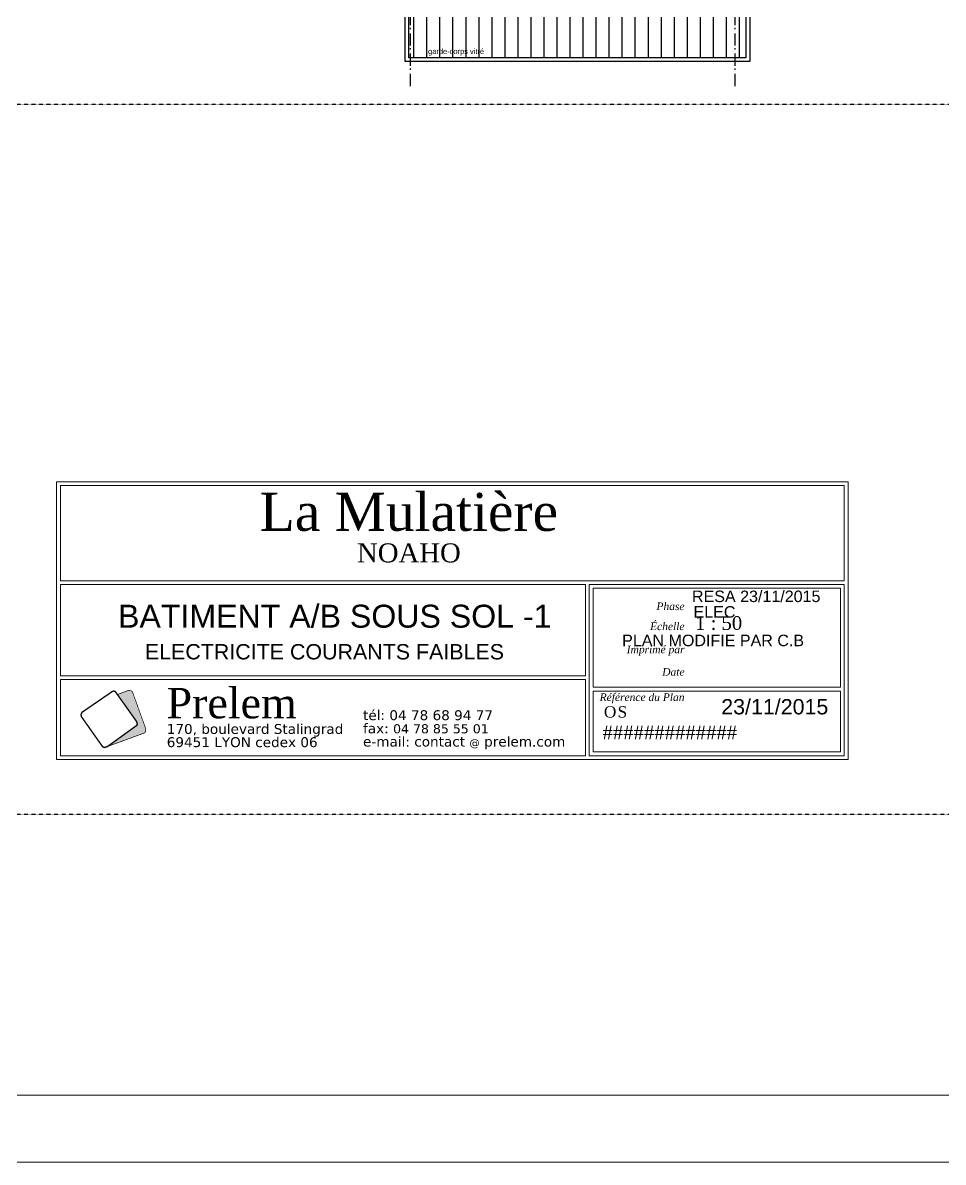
# Model space of a CAD drawing. Header units: centimetres. Extents: x -35664 to 50682, y -23001 to 23705.
# Drawn here: x 9910 to 11112, y 1881 to 3368 of the extents above; entities that cross this region are included whole.
import ezdxf
from ezdxf.enums import TextEntityAlignment as Align

# ---------------------------------------------------------------- set-up
doc = ezdxf.new("R2010")
doc.units = ezdxf.units.CM
doc.linetypes.add('Style de ligne -1', pattern=[0.41664, 0.20828, -0.20836])
doc.linetypes.add('Style de ligne -6', pattern=[1.04164, 0.625, -0.20828, 0.06943, -0.13893])
for name, color, linetype in [('B GÈnÈral_Hatch', 252, 'Continuous'), ('B Général', 252, 'Continuous'), ('C ANNOTATIONS-axes horizontaux', 252, 'Style de ligne -1'), ('C ANNOTATIONS-prestations', 252, 'Continuous'), ('C ANNOTATIONS-texte', 252, 'Continuous')]:
    doc.layers.add(name, color=color, linetype=linetype)
doc.layers.add('prlm-ZCARTOUCHE', color=181, linetype='Continuous', lineweight=13)
doc.styles.add('Arial', font='arial.ttf')
doc.styles.add('Eurostile', font='Eurosti.TTF')
doc.styles.add('Eurostile (bold)', font='Eurostib.TTF')
doc.styles.add('prlm-georgia', font='georgia.ttf', dxfattribs={"height": 1.8})
doc.styles.add('prlm-verdana', font='verdana.ttf', dxfattribs={"height": 0.9})
doc.styles.get("Standard").update_dxf_attribs({"font": 'isocp.shx', "height": 15})

# ---------------------------------------------------------------- blocks, each defined once
blk = doc.blocks.new('B 90.Balcon')
at = {"layer": 'B GÈnÈral_Hatch', "linetype": 'Continuous'}
h = blk.add_hatch(dxfattribs=at)
h.set_pattern_fill('H_BARDAGE V 150', color=256, style=0, pattern_type=2)
h.set_pattern_definition([(90, (0, 0), (17, 0), [])])
h.paths.add_polyline_path([(-220, 110), (220, 110), (220, -85), (-220, -85)])
at = {"layer": 'B Général', "linetype": 'Continuous', "flags": 128}
for points in [[(-225, 110), (225, 110), (225, -90), (-225, -90)], [(-220, 110), (220, 110), (220, -85), (-220, -85)]]:
    blk.add_lwpolyline(points, close=True, dxfattribs=at)
at = {"layer": 'C ANNOTATIONS-prestations', "line_spacing_factor": 0.894142, "style": 'Eurostile'}
for s, insert, char_height, attachment_point in [('balcon 8,6m{\\H0.6667x;\\S2 ^ ;}', (47.2, 38.6), 9.412, 3), ('platelage bois', (-32.3, 25), 7.059, 1), ('garde-corps vitré', (-194.9, -73.1), 7.059, 1)]:
    blk.add_mtext(s, dxfattribs=dict(at, insert=insert, char_height=char_height, attachment_point=attachment_point))
blk = doc.blocks.new('B 90.Groupe-21-1')
at = {"layer": 'C ANNOTATIONS-texte', "char_height": 11.765, "line_spacing_factor": 0.894142, "style": 'Eurostile (bold)'}
for s, insert, width, attachment_point in [('T3{\\fEurostile|b0|i0|c0|p0; }B {\\fEurostile|b0|i0|c0|p0;- S106}', (10063.8, 4280.2), 243.313, 3), ('T2{\\fEurostile|b0|i0|c0|p0; }B {\\fEurostile|b0|i0|c0|p0;- S105}', (9484.5, 4247.3), 186.201, 2), ('T2{\\fEurostile|b0|i0|c0|p0; }B {\\fEurostile|b0|i0|c0|p0;- S104}', (9093.6, 4209.6), 138.434, 1), ('T3{\\fEurostile|b0|i0|c0|p0; }B {\\fEurostile|b0|i0|c0|p0;- S107}', (10063.8, 4190.5), 219.796, 3), ('T3{\\fEurostile|b0|i0|c0|p0; }B {\\fEurostile|b0|i0|c0|p0;- S102}', (9138.9, 3133.3), 123.296, 2)]:
    blk.add_mtext(s, dxfattribs=dict(at, insert=insert, width=width, attachment_point=attachment_point))
at = {"layer": 'C ANNOTATIONS-texte', "char_height": 11.765, "rotation": 90, "line_spacing_factor": 0.894142, "style": 'Eurostile (bold)'}
for s, insert, width, attachment_point in [('T2{\\fEurostile|b0|i0|c0|p0; }B{\\fEurostile|b0|i0|c0|p0; - S103}', (9095.8, 3611.9), 155.611, 2), ('T3{\\fEurostile|b0|i0|c0|p0; }B{\\fEurostile|b0|i0|c0|p0; - S101}', (9131.7, 3244.8), 143.133, 1)]:
    blk.add_mtext(s, dxfattribs=dict(at, insert=insert, width=width, attachment_point=attachment_point))
blk = doc.blocks.new('cartouche_BET')
at = {"layer": 'prlm-ZCARTOUCHE'}
blk.add_hatch(color=0, dxfattribs=at).paths.add_polyline_path([(10.04, 4.46), (10.1, 4.2), (10.05, 4), (6.22, 1.23), (11.06, 3), (11.21, 3.19), (11.22, 3.55), (9.47, 8.4), (9.27, 8.56), (9, 8.61), (7.57, 8.07), (7.5, 8.04)])
at = {"layer": 'prlm-ZCARTOUCHE', "color": 0}
blk.add_lwpolyline([(0, 10), (0, 0), (69, 0), (69, 10)], close=True, dxfattribs=at)
for points, const_width in [([(6.81, 8.43), (2.83, 5.7), (2.72, 5.42), (2.76, 5.14), (5.55, 1.19), (5.8, 1.08), (6.22, 1.23), (10.05, 4), (10.1, 4.2), (10.04, 4.46), (7.22, 8.43), (6.98, 8.51), (6.81, 8.43)], 0.18), ([(6.22, 1.23), (11.06, 3), (11.21, 3.19), (11.22, 3.55), (9.47, 8.4), (9.27, 8.56), (9, 8.61), (7.57, 8.07), (7.5, 8.04)], 0.09)]:
    blk.add_lwpolyline(points, dxfattribs=dict(at, const_width=const_width))
at = {"layer": 'prlm-ZCARTOUCHE', "color": 0, "attachment_point": 4, "line_spacing_factor": 0.8, "style": 'prlm-verdana'}
for s, insert, char_height, width in [('{\\fGeorgia|b0|i0|c0|p18;Prelem}', (13.95, 6.89), 4, 47.6343), ('tél: 04 78 68 94 77\\Pfax: {\\H0.92308x;04 78 85 55 01}   \\Pe-mail: contact {\\H0.7692x;@} prelem.com', (39.77, 3.41), 1.3, 31.0691), ('170, boulevard Stalingrad   ^J69451 LYON cedex 06', (13.98, 2.64), 1.3, 47.6343)]:
    blk.add_mtext(s, dxfattribs=dict(at, insert=insert, char_height=char_height, width=width))
blk = doc.blocks.new('$CTfon')
at = {"color": 0}
blk.add_wipeout([(-104.48, 36.98), (0.47, 36.98), (0.47, -0.48), (-104.48, -0.48)], dxfattribs=at).dxf.layer = 'prlm-ZCARTOUCHE'
at = {"layer": 'prlm-ZCARTOUCHE', "color": 0}
for points in [[(-104, 36.5), (0, 36.5), (0, 0), (-104, 0)], [(-103.5, 36), (-0.5, 36), (-0.5, 23.5), (-103.5, 23.5)], [(-103.5, 23), (-34.5, 23), (-34.5, 11), (-103.5, 11)], [(-34, 23), (-0.5, 23), (-0.5, 0.5), (-34, 0.5)], [(-1, 9.5), (-33.5, 9.5), (-33.5, 22.5), (-1, 22.5)], [(-1, 1), (-33.5, 1), (-33.5, 9), (-1, 9)]]:
    blk.add_lwpolyline(points, close=True, dxfattribs=at)
blk.add_blockref('cartouche_BET', (-103.5, 0.5), dxfattribs=at)
at = {"layer": 'prlm-ZCARTOUCHE', "color": 0, "linetype": 'ByBlock', "ltscale": 20, "char_height": 1, "attachment_point": 6}
for s, insert, width in [('{\\fGeorgia|b0|i1|c0|p18;Phase}', (-21.49, 20.13), 11), ('{\\fGeorgia|b0|i1|c0|p18;Échelle}', (-21.49, 17.5), 11), ('{\\fGeorgia|b0|i1|c0|p18;Imprimé par}', (-21.49, 14.31), 11), ('{\\fGeorgia|b0|i1|c0|p18;Date}', (-21.49, 11.51), 11), ('{\\fGeorgia|b0|i1|c0|p18;Référence du Plan}', (-21.49, 8.04), 12.8598)]:
    blk.add_mtext(s, dxfattribs=dict(at, insert=insert, width=width))
blk = doc.blocks.new('$CTaff')
at = {"layer": 'prlm-ZCARTOUCHE', "color": 0, "linetype": 'ByBlock', "lineweight": -2, "style": 'prlm-georgia', "flags": 8}
blk.add_attdef('CTAFF', text='', height=5, dxfattribs=at).set_placement((-52.46, 32.05), align=Align.MIDDLE_CENTER)
blk = doc.blocks.new('$CTcli')
at = {"layer": 'prlm-ZCARTOUCHE', "color": 0, "linetype": 'ByBlock', "lineweight": -2, "style": 'prlm-georgia', "flags": 8}
blk.add_attdef('CTCLI', text='', height=2.5, dxfattribs=at).set_placement((-52.46, 26.66), align=Align.MIDDLE_CENTER)
blk = doc.blocks.new('$CTsca')
at = {"layer": 'prlm-ZCARTOUCHE', "color": 0, "style": 'prlm-georgia', "flags": 8}
blk.add_attdef('CTSCA', (-18.77, 17.04), '', height=1.8, dxfattribs=at)

msp = doc.modelspace()

# ---------------------------------------------------------------- linework, layer by layer
at = {"layer": 'B Général', "linetype": 'Style de ligne -6', "ltscale": 25.4}
for p, q in [((10416.484, 3285.389), (10416.484, 5820.389)), ((10416.484, 3285.389), (10416.484, 5820.389)), ((10840.388, 3285.389), (10840.388, 5820.389)), ((10840.388, 3285.389), (10840.388, 5820.389))]:
    msp.add_line(p, q, dxfattribs=at)
at = {"layer": 'C ANNOTATIONS-axes horizontaux'}
for p, q in [((12370.813, 3261.389), (2960.813, 3261.389)), ((12370.813, 3261.389), (2960.813, 3261.389)), ((12370.813, 2334.491), (7910.813, 2334.491)), ((12370.813, 2334.491), (7910.813, 2334.491))]:
    msp.add_line(p, q, dxfattribs=at)

# ---------------------------------------------------------------- block references
at = {"layer": 'B Général'}
for name, p in [('B 90.Groupe-21-1', (0, 0)), ('B 90.Balcon', (10634.388, 3407.39))]:
    msp.add_blockref(name, p, dxfattribs=at)
at = {"layer": 'prlm-ZCARTOUCHE', "xscale": 9.93531159235863, "yscale": 9.93531159235863, "zscale": 9.93531159235863}
msp.add_blockref('$CTfon', (10987.782, 2406.265), dxfattribs=at)

# ---------------------------------------------------------------- next in the draw order: linework, layer by layer
at = {"layer": 'prlm-ZCARTOUCHE'}
for points in [[(2346.896, 6179.445), (12766.42, 6179.445), (12766.42, 1880.678), (2346.896, 1880.678)], [(2420.067, 6120.958), (12693.25, 6120.958), (12693.25, 1968.408), (2420.067, 1968.408)]]:
    msp.add_lwpolyline(points, close=True, dxfattribs=at)

# ---------------------------------------------------------------- next in the draw order: block references
at = {"layer": 'prlm-ZCARTOUCHE', "xscale": 9.93531159235863, "yscale": 9.93531159235863, "zscale": 9.93531159235863}
for name, p, values in [('$CTaff', (10935.643, 2411.193), {'CTAFF': 'La Mulatière'}), ('$CTcli', (10935.643, 2411.193), {'CTCLI': 'NOAHO'}), ('$CTsca', (10974.486, 2406.218), {'CTSCA': '1 : 50'})]:
    msp.add_blockref(name, p, dxfattribs=at).add_auto_attribs(values)

# ---------------------------------------------------------------- next in the draw order: texts
at = {"layer": 'prlm-ZCARTOUCHE', "color": 1, "style": 'Arial'}
for s, height, p in [('RESA 23/11/2015', 15, (10783.954, 2611.836)), ('ELEC', 15, (10785.986, 2591.535)), ('23/11/2015', 20, (10822.173, 2465.234))]:
    msp.add_text(s, height=height, dxfattribs=at).set_placement(p)
at = {"layer": 'prlm-ZCARTOUCHE', "style": 'Arial'}
msp.add_text('BATIMENT A/B SOUS SOL -1', height=30, dxfattribs=at).set_placement((10034.769, 2578.408))
at = {"layer": 'prlm-ZCARTOUCHE', "color": 1, "ltscale": 25, "style": 'Arial'}
msp.add_text('PLAN MODIFIE PAR C.B', height=15, dxfattribs=at).set_placement((10692.823, 2554.268))
at = {"layer": 'prlm-ZCARTOUCHE', "color": 1, "lineweight": 30, "ltscale": 25, "style": 'Arial'}
msp.add_text('ELECTRICITE COURANTS FAIBLES', height=20, dxfattribs=at).set_placement((10069.815, 2537))
at = {"layer": 'prlm-ZCARTOUCHE', "attachment_point": 1, "style": 'prlm-georgia'}
for s, insert, char_height in [('{\\T1.1;OS}', (10668.991, 2475.949), 14.903), ('#############', (10667.154, 2450.38), 17.88356)]:
    msp.add_mtext(s, dxfattribs=dict(at, insert=insert, char_height=char_height))

doc.saveas('drawing.dxf')
